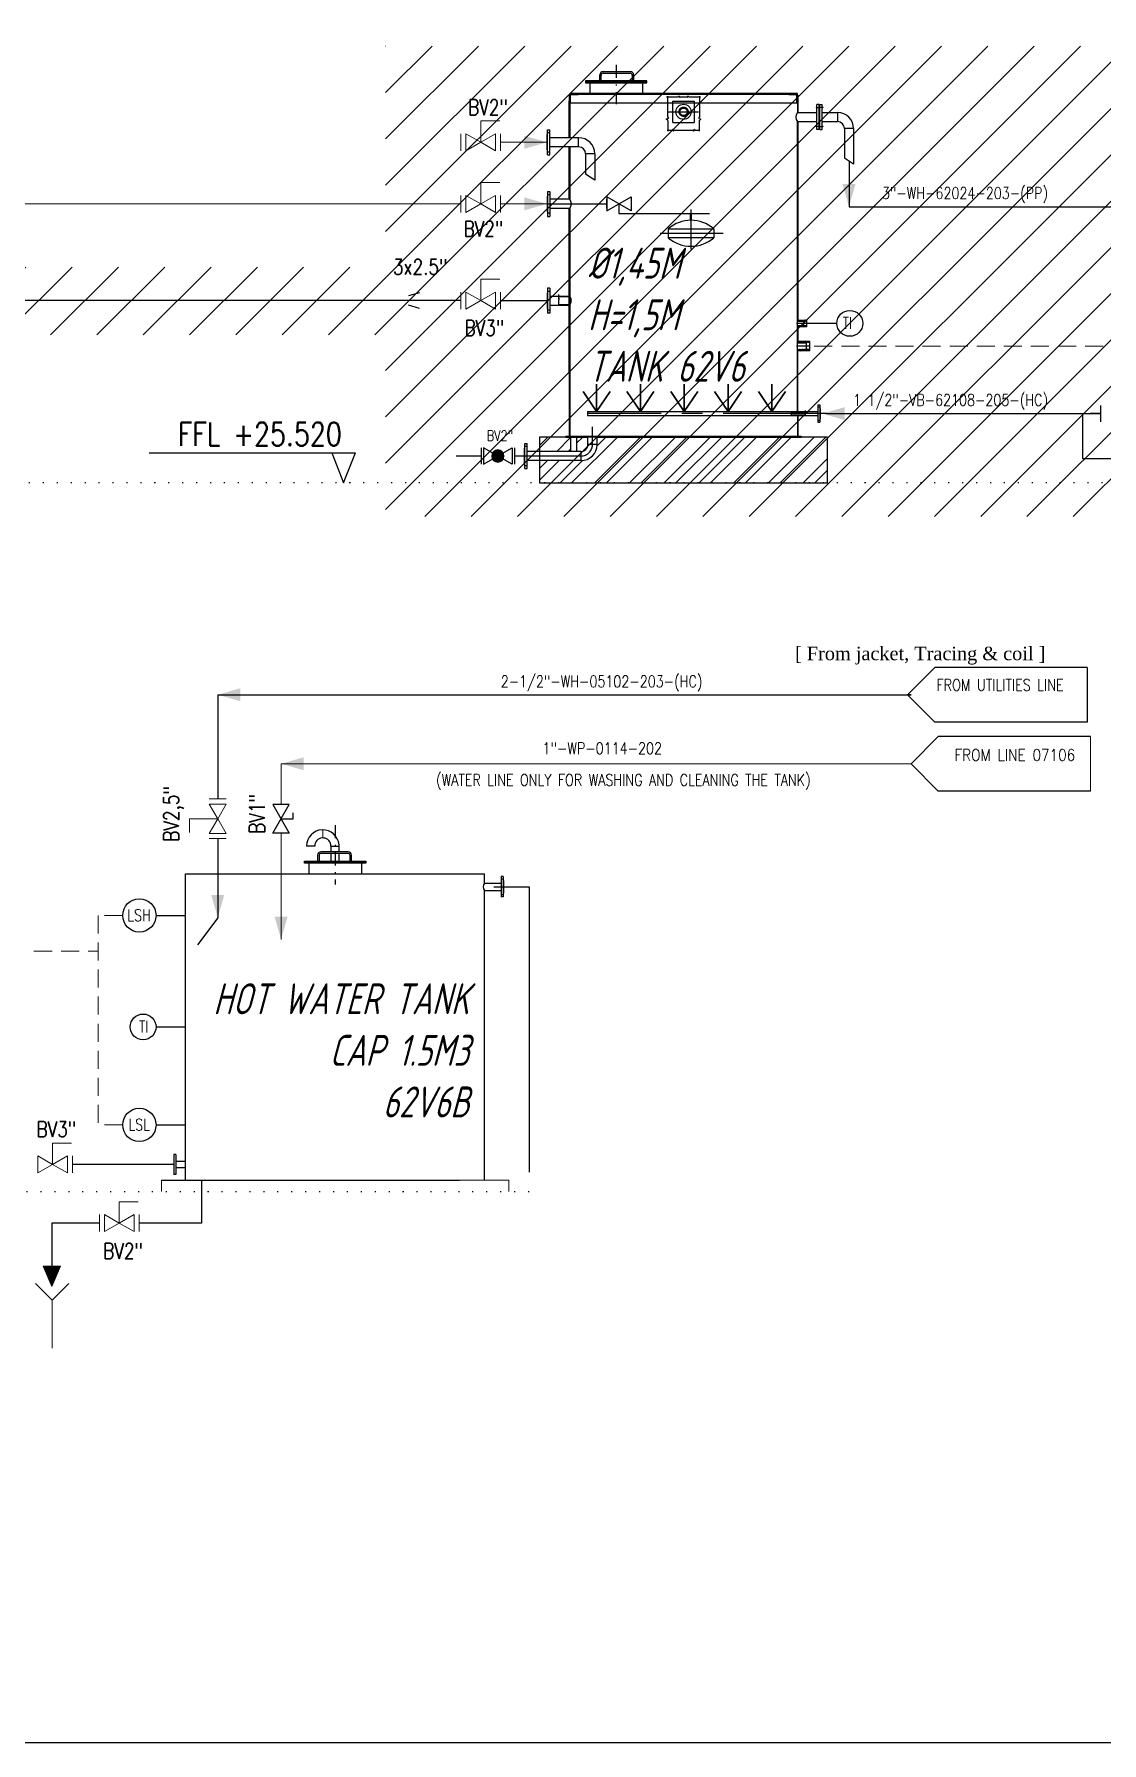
# Model space of a CAD drawing. Extents: x -29512 to 147477, y -5232 to 39709.
# Drawn here: x 138519.9 to 138623.4, y 10266.4 to 10432 of the extents above; entities that cross this region are included whole.
import ezdxf
from ezdxf.enums import TextEntityAlignment as Align

# ---------------------------------------------------------------- set-up
doc = ezdxf.new("R2010")
doc.units = 0
for name, pattern in [('ASSI', [16, 10, -2, 2, -2]), ('DASHDOT', [25.4, 12.7, -6.35, 0, -6.35]), ('DOTTED', [0.25, 0, -0.25]), ('HIDDEN', [0.375, 0.25, -0.125]), ('TRATTEGGIO', [5.5, 4, -1.5])]:
    doc.linetypes.add(name, pattern=pattern)
doc.layers.get('0').update_dxf_attribs({"linetype": 'CONTINUOUS'})
for name, color, linetype, lineweight in [('DIMENSI', 20, 'CONTINUOUS', 9), ('FITTING', 7, 'CONTINUOUS', 13), ('TAG', 140, 'CONTINUOUS', 13)]:
    doc.layers.add(name, color=color, linetype=linetype, lineweight=lineweight)
for name, color, linetype in [('DIMENSION', 3, 'CONTINUOUS'), ('HATCH', 4, 'CONTINUOUS'), ('MIXER', 1, 'CONTINUOUS'), ('NUVOLA', 6, 'CONTINUOUS'), ('P-0001', 7, 'CONTINUOUS'), ('PRODUCT', 3, 'CONTINUOUS'), ('RED', 1, 'CONTINUOUS'), ('roller', 11, 'CONTINUOUS'), ('S', 7, 'CONTINUOUS')]:
    doc.layers.add(name, color=color, linetype=linetype)
doc.styles.add('A6', font='arial.ttf', dxfattribs={"height": 0.6})
doc.styles.add('Romans100', font='romans.shx', dxfattribs={"width": 0.8, "height": 200})
doc.styles.add('S25', font='SIMPLEX', dxfattribs={"width": 0.8, "height": 0.25})
doc.styles.add('S3', font='SIMPLEX', dxfattribs={"width": 0.9, "height": 0.3})
doc.styles.add('S35S', font='SIMPLEX', dxfattribs={"width": 0.5, "height": 0.35})
doc.styles.add('S3S', font='SIMPLEX', dxfattribs={"width": 0.7, "height": 0.3})
doc.styles.add('STYLE4', font='isocp.shx', dxfattribs={"width": 0.8, "oblique": 15, "height": 2})
pattern_1 = [(135, (138551.381408, 10362.570486), (-0.020797258, -0.020797258), [])]
pattern_2 = [(45, (138551.381408, 10362.570486), (-0.025996573, 0.025996573), [])]
pattern_3 = [(45, (0, 1632.5818), (-2.24506403, 2.24506403), [])]

# ---------------------------------------------------------------- blocks, each defined once
blk = doc.blocks.new('LOSAN', base_point=(47, 38))
for p, q in [((47, 38.7), (50.9, 38.7)), ((47, 37.3), (50.9, 37.3))]:
    blk.add_line(p, q)
at = {"layer": 'S'}
for tag, p, height, style, width in [('3', (47.1, 38.1), 0.35, 'S35S', 0.5), ('1', (47.1, 38.1), 0.3, 'S3', 0.9), ('4', (47.1, 37.5), 0.35, 'S35S', 0.5), ('2', (47.1, 37.5), 0.3, 'S3', 0.9)]:
    blk.add_attdef(tag, p, '', height=height, dxfattribs=dict(at, style=style, width=width))

msp = doc.modelspace()

# ---------------------------------------------------------------- hatches: boundary and pattern name
h = msp.add_hatch(color=256)
edge = h.paths.add_edge_path()
edge.add_arc((138564.8789, 10391.1293), 0.5901, -180, 180, ccw=False)
h = msp.add_hatch(color=30)
h.paths.add_polyline_path([(138521.6598, 10312.5854), (138520.8221, 10312.5854), (138521.6598, 10310.6046)])
h.paths.add_polyline_path([(138521.6598, 10310.6046), (138522.4975, 10312.5854), (138521.6598, 10312.5854)])
at = {"layer": 'FITTING', "linetype": 'ByBlock', "lineweight": 0, "ltscale": 0.5}
h = msp.add_hatch(dxfattribs=at)
h.set_pattern_fill('ANSI31', color=252, style=0)
h.set_pattern_definition(pattern_3)
h.paths.add_polyline_path([(138553.9983, 10430.8736), (138553.9983, 10385.264), (138646.8375, 10385.264), (138646.8375, 10430.8736)])
h = msp.add_hatch(dxfattribs=at)
h.set_pattern_fill('ANSI31', color=252, style=0)
h.set_pattern_definition(pattern_3)
h.paths.add_polyline_path([(138450.9115, 10409.4481), (138450.9115, 10402.8716), (138554.9649, 10402.8716), (138554.9649, 10409.4481)])
h.paths.add_polyline_path([(138450.9115, 10409.4481), (138450.9115, 10393.1416), (138455.4956, 10393.1416), (138455.4956, 10409.4481)])
at = {"layer": 'FITTING', "linetype": 'ByBlock', "lineweight": 5, "ltscale": 0.5}
h = msp.add_hatch(dxfattribs=at)
h.set_pattern_fill('ANSI32', color=252, scale=0.25, style=0)
h.set_pattern_definition([(45, (-2698.6475, 1263.4412), (-1.683798023, 1.683798023), []), (45, (-2697.525, 1263.4412), (-1.683798023, 1.683798023), [])])
h.paths.add_polyline_path([(138596.8353, 10388.526), (138596.8353, 10392.9676), (138574.4985, 10392.9676), (138574.4985, 10392.2499, -0.41421356), (138572.9345, 10390.6859), (138568.9219, 10390.6859), (138568.9219, 10388.526)])
h.paths.add_polyline_path([(138571.928, 10391.5727), (138571.928, 10392.9676), (138568.9219, 10392.9676), (138568.9219, 10391.5727)], flags=16)
h.paths.add_polyline_path([(138572.9345, 10391.5727, 0.41421356), (138573.6117, 10392.2499), (138573.6117, 10392.9676), (138572.5162, 10392.9676), (138572.5162, 10391.5727)], flags=16)
at = {"layer": 'P-0001', "linetype": 'Continuous'}
h = msp.add_hatch(dxfattribs=at)
h.set_pattern_fill('_U', color=256, scale=0.036765, angle=45, style=0, pattern_type=0)
h.set_pattern_definition(pattern_2)
edge = h.paths.add_edge_path()
edge.add_line((138571.8639, 10425.394), (138571.8492, 10425.394))
edge.add_line((138571.8492, 10425.394), (138571.8492, 10426.2764))
edge.add_line((138571.8492, 10426.2764), (138572.7316, 10426.2764))
edge.add_line((138572.7316, 10426.2764), (138572.7316, 10426.2617))
edge.add_arc((138572.6727, 10426.2617), 0.0588, 270, 360, ccw=False)
edge.add_line((138572.6727, 10426.2029), (138572.0404, 10426.2029))
edge.add_arc((138572.0404, 10426.0852), 0.1176, 90, 180)
edge.add_line((138571.9227, 10426.0852), (138571.9227, 10425.4529))
edge.add_arc((138571.8639, 10425.4529), 0.0588, 270, 360, ccw=False)
h = msp.add_hatch(dxfattribs=at)
h.set_pattern_fill('_U', color=256, scale=0.036765, angle=45, style=0, pattern_type=0)
h.set_pattern_definition(pattern_2)
edge = h.paths.add_edge_path()
edge.add_line((138593.8933, 10425.394), (138593.908, 10425.394))
edge.add_line((138593.908, 10425.394), (138593.908, 10426.2764))
edge.add_line((138593.908, 10426.2764), (138593.0257, 10426.2764))
edge.add_line((138593.0257, 10426.2764), (138593.0257, 10426.2617))
edge.add_arc((138593.0845, 10426.2617), 0.0588, 180, 270)
edge.add_line((138593.0845, 10426.2029), (138593.7169, 10426.2029))
edge.add_arc((138593.7169, 10426.0852), 0.1176, 0, 90, ccw=False)
edge.add_line((138593.8345, 10426.0852), (138593.8345, 10425.4529))
edge.add_arc((138593.8933, 10425.4529), 0.0588, 180, 270)
h = msp.add_hatch(dxfattribs=at)
h.set_pattern_fill('_U', color=256, scale=0.029412, angle=135, style=0, pattern_type=0)
h.set_pattern_definition(pattern_1)
h.paths.add_polyline_path([(138593.908, 10404.3205), (138594.7904, 10404.3205), (138594.7904, 10404.2309), (138594.533, 10404.2229), (138594.533, 10404.2065), (138593.908, 10404.2065)])
h = msp.add_hatch(dxfattribs=at)
h.set_pattern_fill('_U', color=256, scale=0.029412, angle=135, style=0, pattern_type=0)
h.set_pattern_definition(pattern_1)
h.paths.add_polyline_path([(138593.908, 10403.6734), (138594.7904, 10403.6734), (138594.7904, 10403.763), (138594.533, 10403.771), (138594.533, 10403.7874), (138593.908, 10403.7874)])
h = msp.add_hatch(dxfattribs=at)
h.set_pattern_fill('_U', color=256, scale=0.029412, angle=135, style=0, pattern_type=0)
h.set_pattern_definition(pattern_1)
h.paths.add_polyline_path([(138594.7977, 10402.1256), (138595.0698, 10402.1341), (138595.0698, 10402.2617), (138593.908, 10402.2617), (138593.908, 10402.1109), (138594.7977, 10402.1109)])
h = msp.add_hatch(dxfattribs=at)
h.set_pattern_fill('_U', color=256, scale=0.029412, angle=135, style=0, pattern_type=0)
h.set_pattern_definition(pattern_1)
h.paths.add_polyline_path([(138593.908, 10401.3205), (138593.908, 10401.4712), (138594.7977, 10401.4712), (138594.7977, 10401.4463), (138595.0698, 10401.4378), (138595.0698, 10401.3205), (138593.9669, 10401.3205)])

# ---------------------------------------------------------------- linework, layer by layer
at = {"color": 7, "lineweight": 20}
for p, q in [((138563.2164, 10421.5563), (138563.2164, 10423.6261)), ((138565.0612, 10423.6261), (138563.2164, 10423.6261)), ((138565.0612, 10417.654), (138563.2164, 10417.654)), ((138563.2164, 10415.5842), (138563.2164, 10417.654)), ((138565.0612, 10408.2726), (138563.2164, 10408.2726)), ((138563.2164, 10406.2028), (138563.2164, 10408.2726)), ((138537.7284, 10355.9516), (138534.9975, 10355.9516)), ((138534.9975, 10354.6206), (138534.9975, 10355.9516)), ((138523.5683, 10324.5111), (138521.7235, 10324.5111)), ((138521.7235, 10322.4412), (138521.7235, 10324.5111)), ((138528.1855, 10316.7494), (138528.1855, 10318.8193)), ((138530.0303, 10318.8193), (138528.1855, 10318.8193))]:
    msp.add_line(p, q, dxfattribs=at)
for p, q in [((138563.502, 10391.9161), (138563.502, 10390.3425)), ((138566.2558, 10390.3425), (138563.502, 10391.9161)), ((138563.502, 10390.3425), (138566.2558, 10391.9161)), ((138566.2558, 10391.9161), (138566.2558, 10390.3425)), ((138607.2288, 10370.6315), (138604.5805, 10367.9832)), ((138621.9837, 10370.6315), (138621.9837, 10365.3348)), ((138604.5805, 10367.9832), (138607.2288, 10365.3348)), ((138607.5617, 10363.9415), (138604.9425, 10361.2932)), ((138604.9425, 10361.2932), (138607.5617, 10358.6449)), ((138544.6542, 10357.3285), (138543.0806, 10357.3285)), ((138543.0806, 10357.3285), (138544.6542, 10354.5746)), ((138543.0806, 10354.5746), (138544.6542, 10357.3285)), ((138543.8674, 10355.9516), (138545.0476, 10355.9516)), ((138545.0476, 10355.9516), (138545.0476, 10356.5417)), ((138544.6542, 10354.5746), (138543.0806, 10354.5746))]:
    msp.add_line(p, q)
at = {"color": 1}
for p, q in [((138537.7284, 10367.9832), (138537.7284, 10357.8739)), ((138537.7284, 10367.9832), (138604.9425, 10367.9832)), ((138604.9425, 10367.9832), (138604.5805, 10367.9832)), ((138537.7284, 10354.0292), (138537.7284, 10346.3592)), ((138537.7284, 10346.3592), (138535.778, 10343.744))]:
    msp.add_line(p, q, dxfattribs=at)
at = {"color": 30, "lineweight": 20}
msp.add_line((138521.6835, 10309.2734), (138521.6835, 10304.6303), dxfattribs=at)
msp.add_lwpolyline([(138522.4975, 10312.5854), (138521.6598, 10310.6046), (138520.8221, 10312.5854), (138521.6598, 10312.5854)], close=True, dxfattribs=at)
msp.add_lwpolyline([(138523.2921, 10310.8819), (138521.6835, 10309.2734), (138520.075, 10310.8819)], dxfattribs=at)
at = {"extrusion": (0, 0, -1)}
msp.add_ellipse((138564.8789, 10391.1293), major_axis=(-0.4173, 0.4173), ratio=1, start_param=5.49778714, end_param=11.78097245, dxfattribs=at)
at = {"color": 1}
for points in [[(138537.7284, 10367.9832), (138539.9314, 10368.6126), (138539.9314, 10367.3537)], [(138537.7284, 10346.3592), (138538.3578, 10348.5623), (138537.0989, 10348.5623)]]:
    msp.add_solid(points, dxfattribs=at)
at = {"layer": 'DIMENSI', "color": 3, "linetype": 'ByBlock', "lineweight": 9}
for p, q in [((138565.9413, 10320.9268), (138532.2641, 10320.9268)), ((138532.2641, 10320.9268), (138532.2641, 10319.8037)), ((138565.9413, 10320.9268), (138565.9413, 10319.8037))]:
    msp.add_line(p, q, dxfattribs=at)
at = {"layer": 'DIMENSION', "color": 7, "linetype": 'DASHDOT', "ltscale": 0.1}
for p, q in [((138576.3473, 10429.0622), (138576.3473, 10425.2564)), ((138549.1027, 10355.3337), (138549.1027, 10349.5938))]:
    msp.add_line(p, q, dxfattribs=at)
at = {"layer": 'DIMENSION', "color": 0, "linetype": 'ByBlock', "ltscale": 0.5}
for p, q in [((138595.783, 10424.9417), (138595.712, 10424.8931)), ((138595.7218, 10424.9473), (138595.7705, 10424.8861)), ((138596.4007, 10424.9417), (138596.3297, 10424.8931)), ((138596.3394, 10424.9473), (138596.3882, 10424.8861)), ((138597.7961, 10424.4408), (138597.7961, 10423.554)), ((138595.783, 10423.1035), (138595.712, 10423.0548)), ((138595.7218, 10423.1091), (138595.7705, 10423.0479)), ((138596.4007, 10423.1035), (138596.3297, 10423.0548)), ((138596.3394, 10423.1091), (138596.3882, 10423.0479)), ((138598.4733, 10422.8768), (138598.4733, 10420.0005)), ((138599.3601, 10422.8768), (138599.3601, 10419.4268)), ((138573.3858, 10420.4357), (138573.3858, 10418.4482)), ((138574.2725, 10420.4357), (138574.2725, 10417.8746)), ((138599.3601, 10419.4268), (138598.4733, 10420.0005)), ((138574.2725, 10417.8746), (138573.3858, 10418.4482)), ((138597.7381, 10403.997), (138594.8639, 10403.997)), ((138573.5734, 10395.4337), (138573.5734, 10395.0602)), ((138596.7199, 10395.247), (138623.3025, 10395.247)), ((138621.5594, 10395.247), (138621.5594, 10390.9073)), ((138623.3025, 10395.247), (138622.3348, 10395.247)), ((138622.3348, 10395.247), (138623.3025, 10395.247)), ((138563.2715, 10391.1293), (138560.8227, 10391.1293)), ((138621.5594, 10390.9073), (138629.8149, 10390.9073)), ((138564.4773, 10349.3626), (138567.914, 10349.3626)), ((138567.914, 10349.3626), (138567.914, 10321.6945)), ((138531.7449, 10346.588), (138534.6191, 10346.588)), ((138531.7449, 10335.7703), (138534.6191, 10335.7703)), ((138531.7449, 10326.2718), (138534.6191, 10326.2718))]:
    msp.add_line(p, q, dxfattribs=at)
at = {"layer": 'DIMENSION', "color": 1, "linetype": 'ByBlock', "ltscale": 0.5}
for p, q in [((138598.9167, 10419.7136), (138598.9167, 10415.3078)), ((138598.9167, 10415.3078), (138647.9368, 10415.3078)), ((138561.294, 10406.2028), (138486.4886, 10406.2028)), ((138565.1387, 10406.2028), (138569.6433, 10406.2028)), ((138533.4655, 10322.4412), (138523.6459, 10322.4412)), ((138536.1486, 10320.9268), (138536.1486, 10316.7494)), ((138526.2631, 10316.7494), (138521.6598, 10316.7494)), ((138521.6598, 10316.7494), (138521.6598, 10312.5854)), ((138536.1486, 10316.7494), (138530.1078, 10316.7494))]:
    msp.add_line(p, q, dxfattribs=at)
at = {"layer": 'DIMENSION', "color": 4, "linetype": 'HIDDEN', "lineweight": 13, "ltscale": 7}
for p, q in [((138631.4223, 10401.7911), (138595.0698, 10401.7911)), ((138528.5164, 10346.588), (138526.1492, 10346.588)), ((138526.1492, 10346.588), (138526.1492, 10326.2718)), ((138480.5409, 10343.1228), (138526.1492, 10343.1228)), ((138528.5164, 10326.2718), (138526.1492, 10326.2718))]:
    msp.add_line(p, q, dxfattribs=at)
at = {"layer": 'DIMENSION', "color": 6, "linetype": 'ByBlock', "ltscale": 0.5}
for p, q in [((138623.3025, 10396.0338), (138623.3025, 10394.4602)), ((138563.2715, 10391.9161), (138563.2715, 10390.3425)), ((138566.4863, 10391.9161), (138566.4863, 10390.3425)), ((138531.0757, 10391.4321), (138551.0673, 10391.4321)), ((138548.7943, 10391.4321), (138549.9308, 10388.526)), ((138549.9308, 10388.526), (138551.0673, 10391.4321))]:
    msp.add_line(p, q, dxfattribs=at)
at = {"layer": 'DIMENSION', "color": 0, "linetype": 'DOTTED', "ltscale": 5}
for p, q in [((138641.0317, 10388.526), (138388.5769, 10388.526)), ((138409.8512, 10319.8037), (138568.6645, 10319.8037))]:
    msp.add_line(p, q, dxfattribs=at)
at = {"layer": 'DIMENSION', "color": 3, "linetype": 'ByBlock', "ltscale": 0.5}
for p, q in [((138547.4138, 10352.4248), (138547.4138, 10351.8573)), ((138547.5455, 10352.3948), (138547.5455, 10351.8573)), ((138547.5455, 10352.3948), (138547.5455, 10352.0084)), ((138550.3674, 10352.7479), (138547.7369, 10352.7479)), ((138550.3568, 10352.5968), (138547.7475, 10352.5968)), ((138550.5588, 10351.8573), (138550.5588, 10352.3948)), ((138550.5588, 10352.0084), (138550.5588, 10352.3948)), ((138550.6906, 10351.8573), (138550.6906, 10352.4248))]:
    msp.add_line(p, q, dxfattribs=at)
at = {"layer": 'DIMENSION', "color": 6, "linetype": 'ByBlock', "ltscale": 0.5}
msp.add_lwpolyline([(138727.2631, 10266.3522), (138278.5433, 10266.3522), (138278.5433, 10576.5321), (138727.2631, 10576.5321)], close=True, dxfattribs=at)
at = {"layer": 'DIMENSION', "color": 0, "linetype": 'ByBlock', "ltscale": 0.5}
msp.add_lwpolyline([(138568.9219, 10388.526), (138596.8353, 10388.526), (138596.8353, 10392.9676), (138568.9219, 10392.9676)], close=True, dxfattribs=at)
for centre, radius in [((138598.9918, 10403.997), 1.2537), ((138530.1306, 10346.588), 1.6143), ((138530.4912, 10335.7703), 1.2537), ((138530.1306, 10326.2718), 1.6143)]:
    msp.add_circle(centre, radius, dxfattribs=at)
at = {"layer": 'DIMENSION', "color": 3, "linetype": 'ByBlock', "ltscale": 0.5}
for centre, radius, start, end in [((138547.7369, 10352.4248), 0.3231, 90, 180), ((138547.7475, 10352.3948), 0.202, 90, 180), ((138550.3568, 10352.3948), 0.202, 0, 90), ((138550.3674, 10352.4248), 0.3231, 0, 90)]:
    msp.add_arc(centre, radius, start, end, dxfattribs=at)
at = {"layer": 'DIMENSION', "color": 1, "linetype": 'ByBlock', "ltscale": 0.5}
msp.add_solid([(138598.9167, 10415.3078), (138598.2872, 10417.5108), (138599.5461, 10417.5108)], dxfattribs=at)
at = {"layer": 'FITTING', "lineweight": 20}
for p, q in [((138561.294, 10420.732), (138561.294, 10422.3806)), ((138565.1387, 10420.732), (138565.1387, 10422.3806)), ((138561.294, 10414.7599), (138561.294, 10416.4085)), ((138565.1387, 10414.7599), (138565.1387, 10416.4085)), ((138561.294, 10405.3785), (138561.294, 10407.0271)), ((138565.1387, 10405.3785), (138565.1387, 10407.0271)), ((138536.9041, 10357.8739), (138538.5527, 10357.8739)), ((138536.9041, 10354.0292), (138538.5527, 10354.0292)), ((138523.6459, 10321.6169), (138523.6459, 10323.2655)), ((138526.2631, 10315.9251), (138526.2631, 10317.5737)), ((138530.1078, 10315.9251), (138530.1078, 10317.5737))]:
    msp.add_line(p, q, dxfattribs=at)
at = {"layer": 'FITTING', "color": 3, "linetype": 'ByBlock', "ltscale": 0.5}
for p, q in [((138569.6433, 10421.5563), (138565.1387, 10421.5563)), ((138561.294, 10415.5842), (138514.1886, 10415.5842)), ((138569.6433, 10415.5842), (138565.1387, 10415.5842)), ((138543.8674, 10361.2932), (138543.8674, 10357.3285)), ((138604.9425, 10361.2932), (138543.8674, 10361.2932)), ((138543.8674, 10354.5746), (138543.8674, 10344.2578))]:
    msp.add_line(p, q, dxfattribs=at)
at = {"layer": 'FITTING', "linetype": 'ByBlock', "ltscale": 0.5}
for p, q in [((138622.3166, 10358.6449), (138622.3166, 10363.9415)), ((138547.9158, 10354.0962), (138547.9158, 10354.8837))]:
    msp.add_line(p, q, dxfattribs=at)
at = {"layer": 'FITTING', "lineweight": 20}
for points in [[(138563.2164, 10421.5563), (138561.7886, 10420.732), (138561.7886, 10422.3806)], [(138563.2164, 10421.5563), (138564.6441, 10420.732), (138564.6441, 10422.3806)], [(138563.2164, 10415.5842), (138561.7886, 10414.7599), (138561.7886, 10416.4085)], [(138563.2164, 10415.5842), (138564.6441, 10414.7599), (138564.6441, 10416.4085)], [(138563.2164, 10406.2028), (138561.7886, 10405.3785), (138561.7886, 10407.0271)], [(138563.2164, 10406.2028), (138564.6441, 10405.3785), (138564.6441, 10407.0271)], [(138537.7284, 10355.9516), (138536.9041, 10357.3793), (138538.5527, 10357.3793)], [(138537.7284, 10355.9516), (138536.9041, 10354.5238), (138538.5527, 10354.5238)], [(138521.7235, 10322.4412), (138520.2958, 10321.6169), (138520.2958, 10323.2655)], [(138521.7235, 10322.4412), (138523.1513, 10321.6169), (138523.1513, 10323.2655)], [(138528.1855, 10316.7494), (138526.7578, 10315.9251), (138526.7578, 10317.5737)], [(138528.1855, 10316.7494), (138529.6132, 10315.9251), (138529.6132, 10317.5737)]]:
    msp.add_lwpolyline(points, close=True, dxfattribs=at)
at = {"layer": 'FITTING', "color": 3, "linetype": 'ByBlock', "ltscale": 0.5}
for points in [[(138569.6433, 10421.5563), (138567.4403, 10420.9269), (138567.4403, 10422.1857)], [(138569.6433, 10415.5842), (138567.4403, 10414.9547), (138567.4403, 10416.2136)], [(138543.8674, 10361.2932), (138546.0705, 10360.6638), (138546.0705, 10361.9227)], [(138543.8674, 10344.2578), (138544.4968, 10346.4609), (138543.2379, 10346.4609)]]:
    msp.add_solid(points, dxfattribs=at)
at = {"layer": 'HATCH', "color": 3}
for p, q in [((138534.6191, 10320.9268), (138534.6191, 10350.6138)), ((138563.5863, 10349.7208), (138563.5863, 10350.6138)), ((138563.5863, 10320.9268), (138563.5863, 10349.0045))]:
    msp.add_line(p, q, dxfattribs=at)
at = {"layer": 'MIXER', "color": 3}
for p, q in [((138534.6191, 10350.6138), (138563.5863, 10350.6138)), ((138533.6593, 10323.4105), (138533.4655, 10323.4105)), ((138533.4655, 10323.4105), (138533.4655, 10321.472)), ((138533.6593, 10323.4105), (138533.6593, 10321.472)), ((138533.6593, 10322.7441), (138534.6191, 10322.7441)), ((138532.2641, 10320.9268), (138561.167, 10320.9268)), ((138533.6593, 10321.472), (138533.4655, 10321.472)), ((138533.6593, 10322.1383), (138534.6191, 10322.1383))]:
    msp.add_line(p, q, dxfattribs=at)
at = {"layer": 'P-0001', "linetype": 'Continuous'}
for p, q in [((138575.0825, 10428.4105), (138577.7131, 10428.4105)), ((138575.0932, 10428.2594), (138577.7025, 10428.2594)), ((138573.8029, 10427.3164), (138573.8029, 10426.2764)), ((138574.7594, 10427.5199), (138574.7594, 10428.0874)), ((138574.8912, 10427.5199), (138574.8912, 10428.0575)), ((138574.8912, 10427.6711), (138574.8912, 10428.0575)), ((138577.9044, 10428.0575), (138577.9044, 10427.5199)), ((138577.9044, 10428.0575), (138577.9044, 10427.6711)), ((138578.0362, 10428.0874), (138578.0362, 10427.5199)), ((138578.8916, 10427.3164), (138578.8916, 10426.2764)), ((138571.7904, 10426.1293), (138571.7904, 10425.5411)), ((138571.7904, 10426.1293), (138571.8492, 10426.1293)), ((138571.7904, 10423.8477), (138571.7904, 10425.5411)), ((138571.8492, 10426.2764), (138571.8492, 10426.1293)), ((138572.7316, 10426.2764), (138571.8492, 10426.2764)), ((138571.8492, 10426.1293), (138571.8492, 10423.9052)), ((138571.8492, 10425.394), (138593.908, 10425.394)), ((138571.8492, 10425.394), (138571.8639, 10425.394)), ((138571.9227, 10425.4529), (138571.9227, 10426.0852)), ((138572.0404, 10426.2029), (138572.6727, 10426.2029)), ((138593.0845, 10426.2029), (138572.6727, 10426.2029)), ((138593.0257, 10426.2764), (138572.7316, 10426.2764)), ((138572.7316, 10426.2617), (138572.7316, 10426.2764)), ((138574.6958, 10426.2764), (138576.5438, 10426.2764)), ((138577.4306, 10426.2764), (138578.2372, 10426.2764)), ((138581.2409, 10425.9714), (138582.3693, 10425.9714)), ((138581.3427, 10424.0086), (138581.3427, 10426.0389)), ((138581.8492, 10425.5411), (138583.908, 10425.5411)), ((138581.8492, 10423.4823), (138581.8492, 10425.5411)), ((138582.3693, 10425.9714), (138582.4531, 10426.0734)), ((138582.4531, 10426.0734), (138582.5024, 10425.891)), ((138582.5024, 10425.891), (138582.5418, 10425.9714)), ((138582.5418, 10425.9714), (138582.8786, 10425.9714)), ((138582.633, 10426.2764), (138583.1242, 10426.2764)), ((138582.8786, 10425.9714), (138583.2154, 10425.9714)), ((138583.2154, 10425.9714), (138583.2549, 10425.891)), ((138583.2549, 10425.891), (138583.3041, 10426.0734)), ((138583.3041, 10426.0734), (138583.3879, 10425.9714)), ((138583.3879, 10425.9714), (138584.5164, 10425.9714)), ((138583.908, 10425.5411), (138583.908, 10423.4823)), ((138584.4146, 10426.0389), (138584.4146, 10424.0086)), ((138593.908, 10426.2764), (138593.0257, 10426.2764)), ((138593.0257, 10426.2764), (138593.0257, 10426.2617)), ((138593.0845, 10426.2029), (138593.7169, 10426.2029)), ((138593.8345, 10426.0852), (138593.8345, 10425.4529)), ((138593.8933, 10425.394), (138593.908, 10425.394)), ((138593.908, 10426.1293), (138593.908, 10426.2764)), ((138593.908, 10426.1293), (138593.9669, 10426.1293)), ((138593.908, 10426.1293), (138593.908, 10424.4408)), ((138593.9669, 10426.1293), (138593.9669, 10424.4408)), ((138596.011, 10425.2107), (138595.7904, 10425.2107)), ((138595.7904, 10422.7842), (138595.7904, 10425.2107)), ((138596.011, 10422.7842), (138596.011, 10425.2107)), ((138596.0992, 10422.7842), (138596.0992, 10425.2107)), ((138596.0992, 10425.2107), (138596.3198, 10425.2107)), ((138596.3198, 10422.7842), (138596.3198, 10425.2107)), ((138571.7904, 10421.9997), (138571.7904, 10423.8477)), ((138571.8492, 10423.9743), (138571.8492, 10421.9997)), ((138571.8492, 10423.9052), (138571.8492, 10421.9997)), ((138581.1965, 10423.7918), (138581.4429, 10423.8904)), ((138581.3427, 10423.6637), (138581.1965, 10423.7918)), ((138581.4429, 10423.8904), (138581.3427, 10424.0086)), ((138581.3427, 10423.6637), (138581.3427, 10422.6387)), ((138581.8492, 10423.4823), (138583.908, 10423.4823)), ((138584.4146, 10424.0086), (138584.3143, 10423.8904)), ((138584.3143, 10423.8904), (138584.5607, 10423.7918)), ((138584.5607, 10423.7918), (138584.4146, 10423.6637)), ((138584.4146, 10422.6387), (138584.4146, 10423.6637)), ((138593.908, 10424.4408), (138595.7904, 10424.4408)), ((138593.908, 10412.2722), (138593.908, 10423.554)), ((138593.908, 10423.554), (138593.908, 10421.0478)), ((138593.908, 10423.554), (138593.908, 10421.0478)), ((138593.908, 10423.554), (138595.7904, 10423.554)), ((138593.9669, 10423.554), (138593.9669, 10405.7594)), ((138593.9669, 10420.9903), (138593.9669, 10423.554)), ((138593.9669, 10423.554), (138593.9669, 10421.877)), ((138595.7904, 10423.554), (138595.7904, 10424.4408)), ((138596.0551, 10424.7474), (138596.011, 10424.7474)), ((138596.0551, 10423.2474), (138596.0551, 10424.7474)), ((138596.0551, 10424.7474), (138596.0992, 10424.7474)), ((138596.0551, 10423.2474), (138596.0551, 10424.7474)), ((138596.3198, 10424.4408), (138597.7961, 10424.4408)), ((138596.3198, 10423.554), (138597.7961, 10423.554)), ((138569.6433, 10422.3063), (138569.6874, 10422.3063)), ((138569.6433, 10420.8063), (138569.6433, 10422.3063)), ((138569.6874, 10420.3431), (138569.6874, 10422.7695)), ((138569.6874, 10422.7695), (138569.908, 10422.7695)), ((138569.908, 10420.3431), (138569.908, 10422.7695)), ((138572.7086, 10421.9997), (138569.908, 10421.9997)), ((138572.7086, 10421.1129), (138572.7086, 10421.9997)), ((138581.2852, 10422.7344), (138581.7731, 10422.7344)), ((138581.7731, 10422.7344), (138581.8568, 10422.8358)), ((138581.8568, 10422.8358), (138581.9012, 10422.6338)), ((138581.9012, 10422.6338), (138581.9455, 10422.7344)), ((138581.9455, 10422.7344), (138582.8786, 10422.7344)), ((138582.8786, 10422.7344), (138583.8117, 10422.7344)), ((138583.8117, 10422.7344), (138583.8561, 10422.6338)), ((138583.8561, 10422.6338), (138583.9004, 10422.8358)), ((138583.9004, 10422.8358), (138583.9842, 10422.7344)), ((138583.9842, 10422.7344), (138584.472, 10422.7344)), ((138596.011, 10422.7842), (138595.7904, 10422.7842)), ((138596.0551, 10423.2474), (138596.011, 10423.2474)), ((138596.0551, 10423.2474), (138596.0992, 10423.2474)), ((138596.0992, 10422.7842), (138596.3198, 10422.7842)), ((138599.3601, 10422.8768), (138598.4733, 10422.8768)), ((138569.6433, 10420.8063), (138569.6874, 10420.8063)), ((138569.6874, 10420.3431), (138569.908, 10420.3431)), ((138572.7086, 10421.1129), (138569.908, 10421.1129)), ((138571.7904, 10416.0276), (138571.7904, 10421.1129)), ((138571.8492, 10421.1129), (138571.8492, 10416.0276)), ((138571.8492, 10421.1129), (138571.8492, 10416.0276)), ((138574.2725, 10420.4357), (138573.3858, 10420.4357)), ((138569.6874, 10416.7974), (138569.6874, 10414.371)), ((138569.6874, 10416.7974), (138569.908, 10416.7974)), ((138569.908, 10416.7974), (138569.908, 10414.371)), ((138569.6433, 10416.3342), (138569.6874, 10416.3342)), ((138569.6433, 10416.3342), (138569.6433, 10414.8342)), ((138571.8492, 10416.0276), (138569.908, 10416.0276)), ((138571.8492, 10415.1408), (138569.908, 10415.1408)), ((138571.7904, 10414.3269), (138571.7904, 10415.1408)), ((138571.8492, 10415.1408), (138571.8492, 10414.4248)), ((138575.4346, 10415.1408), (138575.4346, 10416.0276)), ((138569.6433, 10414.8342), (138569.6874, 10414.8342)), ((138569.6874, 10414.371), (138569.908, 10414.371)), ((138571.7904, 10399.2556), (138571.7904, 10414.583)), ((138571.8492, 10414.6405), (138571.8492, 10399.2583)), ((138593.908, 10405.7507), (138593.908, 10412.2722)), ((138571.7904, 10409.356), (138571.7904, 10406.6462)), ((138571.8492, 10406.6462), (138571.8492, 10409.3473)), ((138569.6433, 10406.9528), (138569.6433, 10405.4528)), ((138569.6874, 10406.9528), (138569.6433, 10406.9528)), ((138569.908, 10407.416), (138569.6874, 10407.416)), ((138569.6874, 10407.416), (138569.6874, 10404.9896)), ((138569.908, 10407.416), (138569.908, 10404.9896)), ((138570.8024, 10406.4413), (138570.8024, 10406.8087)), ((138569.6874, 10405.4528), (138569.6433, 10405.4528)), ((138569.908, 10406.6462), (138571.8492, 10406.6462)), ((138569.908, 10405.7594), (138571.8492, 10405.7594)), ((138570.7447, 10406.4033), (138570.8024, 10406.4413)), ((138570.8608, 10406.3589), (138570.7447, 10406.4033)), ((138570.8024, 10406.5887), (138571.8896, 10406.5887)), ((138570.8024, 10406.323), (138570.8608, 10406.3589)), ((138570.8024, 10405.6896), (138570.8024, 10406.323)), ((138570.8024, 10405.8169), (138571.8896, 10405.8169)), ((138593.908, 10404.3205), (138593.908, 10405.7594)), ((138593.9669, 10405.7594), (138593.9669, 10404.3205)), ((138569.908, 10404.9896), (138569.6874, 10404.9896)), ((138593.908, 10404.3205), (138594.7904, 10404.3205)), ((138593.908, 10404.2065), (138593.908, 10404.3205)), ((138593.908, 10403.7874), (138593.908, 10404.2065)), ((138593.908, 10404.2065), (138594.533, 10404.2065)), ((138593.908, 10403.7874), (138594.533, 10403.7874)), ((138593.908, 10403.6734), (138593.908, 10403.7874)), ((138594.7904, 10403.6734), (138593.908, 10403.6734)), ((138593.908, 10395.4337), (138593.908, 10403.6734)), ((138593.9669, 10403.6734), (138593.9669, 10402.2617)), ((138594.7904, 10404.2412), (138594.533, 10404.2332)), ((138594.533, 10404.2229), (138594.533, 10404.2332)), ((138594.7904, 10404.2309), (138594.533, 10404.2229)), ((138594.533, 10404.2065), (138594.533, 10404.2229)), ((138594.533, 10403.7874), (138594.533, 10404.2065)), ((138594.533, 10403.771), (138594.533, 10403.7874)), ((138594.7904, 10403.763), (138594.533, 10403.771)), ((138594.533, 10403.7607), (138594.533, 10403.771)), ((138594.7904, 10403.7527), (138594.533, 10403.7607)), ((138594.7904, 10404.3205), (138594.7904, 10404.2412)), ((138594.7904, 10404.2412), (138594.7904, 10404.2309)), ((138594.7904, 10404.2309), (138594.7904, 10403.763)), ((138594.7904, 10403.763), (138594.7904, 10403.7527)), ((138594.7904, 10403.7527), (138594.7904, 10403.6734)), ((138593.908, 10402.2617), (138595.0698, 10402.2617)), ((138593.908, 10402.1109), (138594.7977, 10402.1109)), ((138595.0698, 10402.1444), (138594.7977, 10402.1359)), ((138594.7977, 10402.1256), (138594.7977, 10402.1359)), ((138595.0698, 10402.1341), (138594.7977, 10402.1256)), ((138594.7977, 10402.1109), (138594.7977, 10402.1256)), ((138594.7977, 10401.4712), (138594.7977, 10402.1109)), ((138595.0698, 10402.2617), (138595.0698, 10402.1444)), ((138595.0698, 10402.1444), (138595.0698, 10402.1341)), ((138595.0698, 10402.1341), (138595.0698, 10401.4481)), ((138571.7904, 10400.997), (138571.7904, 10396.9359)), ((138571.8492, 10401.0558), (138571.8492, 10396.9934)), ((138593.908, 10401.4712), (138594.7977, 10401.4712)), ((138593.9669, 10401.3205), (138593.908, 10401.3205)), ((138593.9669, 10395.4337), (138593.9669, 10401.3205)), ((138595.0698, 10401.3205), (138593.9669, 10401.3205)), ((138594.7977, 10401.4565), (138594.7977, 10401.4712)), ((138595.0698, 10401.4481), (138594.7977, 10401.4565)), ((138594.7977, 10401.4463), (138594.7977, 10401.4565)), ((138595.0698, 10401.4378), (138594.7977, 10401.4463)), ((138595.0698, 10401.4481), (138595.0698, 10401.4378)), ((138595.0698, 10401.4378), (138595.0698, 10401.3205)), ((138571.7904, 10396.9359), (138571.7904, 10393.0411)), ((138571.8492, 10396.9934), (138571.8492, 10393.0411)), ((138573.5734, 10395.4337), (138595.908, 10395.4337)), ((138593.3175, 10395.3342), (138593.3421, 10395.3571)), ((138593.3728, 10395.3102), (138593.3175, 10395.3342)), ((138593.3421, 10395.3571), (138593.3421, 10395.4832)), ((138593.3421, 10395.384), (138594.6898, 10395.384)), ((138593.3421, 10395.2977), (138593.3728, 10395.3102)), ((138593.3421, 10395.008), (138593.3421, 10395.2977)), ((138594.6435, 10395.3162), (138594.6898, 10395.322)), ((138594.7262, 10395.2846), (138594.6435, 10395.3162)), ((138594.6898, 10395.322), (138594.6898, 10395.5418)), ((138594.6916, 10395.2699), (138594.7262, 10395.2846)), ((138594.6916, 10395.0268), (138594.6916, 10395.2699)), ((138596.1139, 10395.872), (138595.8786, 10395.872)), ((138595.908, 10396.0926), (138596.0845, 10396.0926)), ((138595.908, 10396.0926), (138595.908, 10394.4014)), ((138596.0845, 10396.0926), (138596.0845, 10394.4014)), ((138596.0845, 10395.747), (138596.1139, 10395.747)), ((138596.1139, 10395.747), (138596.1139, 10394.747)), ((138573.5734, 10395.0602), (138595.908, 10395.0602)), ((138593.3421, 10395.1099), (138594.6916, 10395.1099)), ((138593.908, 10395.0602), (138593.908, 10393.0411)), ((138593.9669, 10395.0602), (138593.9669, 10393.0411)), ((138595.8786, 10394.622), (138596.1139, 10394.622)), ((138595.908, 10394.4014), (138596.0845, 10394.4014)), ((138596.0845, 10394.747), (138596.1139, 10394.747)), ((138567.4593, 10391.8793), (138567.5034, 10391.8793)), ((138567.4593, 10390.3793), (138567.4593, 10391.8793)), ((138567.5034, 10389.9161), (138567.5034, 10392.3426)), ((138567.5034, 10392.3426), (138567.724, 10392.3426)), ((138567.724, 10389.9161), (138567.724, 10392.3426)), ((138571.4816, 10393.0411), (138594.2757, 10393.0411)), ((138571.4816, 10393.0411), (138571.4816, 10392.9676)), ((138571.4816, 10392.9676), (138573.6117, 10392.9676)), ((138571.928, 10392.9676), (138571.928, 10391.5727)), ((138572.5162, 10392.9676), (138572.5162, 10391.5727)), ((138573.6117, 10392.2499), (138573.6117, 10393.0411)), ((138574.4985, 10392.2499), (138573.6117, 10392.2499)), ((138574.4985, 10392.2499), (138574.4985, 10393.0411)), ((138574.4985, 10392.9676), (138594.2757, 10392.9676)), ((138594.2757, 10393.0411), (138594.2757, 10392.9676)), ((138567.4593, 10390.3793), (138567.5034, 10390.3793)), ((138572.9345, 10391.5727), (138567.724, 10391.5727)), ((138572.9345, 10390.6859), (138567.724, 10390.6859)), ((138572.9345, 10391.5727), (138572.9345, 10390.6859)), ((138567.5034, 10389.9161), (138567.724, 10389.9161)), ((138563.5863, 10349.7208), (138565.2158, 10349.7208)), ((138563.5863, 10349.0045), (138565.2158, 10349.0045)), ((138565.394, 10350.3427), (138565.2158, 10350.3427)), ((138565.2158, 10350.3427), (138565.2158, 10348.3826)), ((138565.394, 10350.3427), (138565.394, 10348.3826)), ((138565.4296, 10349.9685), (138565.394, 10349.9685)), ((138565.4296, 10348.7568), (138565.394, 10348.7568)), ((138565.4296, 10349.9685), (138565.4296, 10348.7568)), ((138565.394, 10348.3826), (138565.2158, 10348.3826))]:
    msp.add_line(p, q, dxfattribs=at)
at = {"layer": 'P-0001', "linetype": 'ASSI'}
for p, q in [((138581.3427, 10424.5117), (138584.3172, 10424.5117)), ((138595.7463, 10424.9165), (138596.0551, 10424.9165)), ((138596.3639, 10424.9165), (138596.0551, 10424.9165)), ((138569.9522, 10422.4754), (138569.6433, 10422.4754)), ((138596.0551, 10423.0783), (138595.7463, 10423.0783)), ((138596.0551, 10423.0783), (138596.3639, 10423.0783)), ((138569.6433, 10420.6372), (138569.9522, 10420.6372)), ((138569.6433, 10416.5033), (138569.9522, 10416.5033)), ((138569.6433, 10415.5842), (138575.4346, 10415.5842)), ((138576.6111, 10415.5842), (138576.6111, 10414.643)), ((138569.9522, 10414.6651), (138569.6433, 10414.6651)), ((138576.6111, 10414.643), (138578.2968, 10414.643)), ((138578.2968, 10414.643), (138585.4088, 10414.643)), ((138569.6433, 10407.1219), (138569.9522, 10407.1219)), ((138569.9522, 10405.2837), (138569.6433, 10405.2837)), ((138594.8639, 10403.997), (138593.8345, 10403.997)), ((138595.1433, 10401.7911), (138593.8345, 10401.7911)), ((138596.7199, 10395.247), (138573.5734, 10395.247)), ((138574.0551, 10392.2499), (138574.0551, 10393.9714)), ((138567.7681, 10392.0484), (138567.4593, 10392.0484)), ((138572.9345, 10391.1293), (138566.4863, 10391.1293)), ((138567.4593, 10390.2102), (138567.7681, 10390.2102)), ((138565.4296, 10350.1051), (138565.1802, 10350.1051)), ((138565.1802, 10348.6202), (138565.4296, 10348.6202))]:
    msp.add_line(p, q, dxfattribs=at)
at = {"layer": 'P-0001', "linetype": 'TRATTEGGIO'}
for p, q in [((138575.4346, 10414.905), (138577.7876, 10416.2634)), ((138575.4346, 10416.2634), (138575.4346, 10414.905)), ((138577.7876, 10414.905), (138575.4346, 10416.2634)), ((138577.7876, 10416.2634), (138577.7876, 10414.905))]:
    msp.add_line(p, q, dxfattribs=at)
at = {"layer": 'P-0001', "color": 30, "linetype": 'ASSI', "true_color": 0xff842e}
for p, q in [((138583.6006, 10411.1813), (138583.6006, 10415.0357)), ((138583.5565, 10413.986), (138583.5565, 10414.643)), ((138583.6447, 10413.986), (138583.6447, 10414.643)), ((138580.6182, 10412.7312), (138586.7063, 10412.7312)), ((138581.3947, 10413.1724), (138585.8065, 10413.1724)), ((138581.3947, 10413.1724), (138581.3947, 10412.2901)), ((138585.8065, 10412.2901), (138581.3947, 10412.2901)), ((138585.8065, 10413.1724), (138585.8065, 10412.2901))]:
    msp.add_line(p, q, dxfattribs=at)
at = {"layer": 'P-0001', "linetype": 'Continuous'}
for points in [[(138579.3157, 10427.4182), (138579.3157, 10427.5199), (138573.3789, 10427.5199), (138573.3789, 10427.4182)], [(138579.3157, 10427.3164), (138579.3157, 10427.4182), (138573.3789, 10427.4182), (138573.3789, 10427.3164)]]:
    msp.add_lwpolyline(points, close=True, dxfattribs=at)
msp.add_circle((138582.8786, 10424.5117), 0.7353, dxfattribs=at)
at = {"layer": 'P-0001', "linetype": 'TRATTEGGIO'}
for radius in [0.4434, 0.3619]:
    msp.add_circle((138582.8786, 10424.5117), radius, dxfattribs=at)
at = {"layer": 'P-0001', "linetype": 'Continuous'}
for centre, radius, start, end in [((138575.0825, 10428.0874), 0.3231, 90, 180), ((138575.0932, 10428.0575), 0.202, 90, 180), ((138577.7025, 10428.0575), 0.202, 0, 90), ((138577.7131, 10428.0874), 0.3231, 0, 90), ((138571.8639, 10425.4529), 0.0588, 270, 0), ((138572.0404, 10426.0852), 0.1176, 90, 180), ((138572.6727, 10426.2617), 0.0588, 270, 0), ((138593.0845, 10426.2617), 0.0588, 180, 270), ((138593.7169, 10426.0852), 0.1176, 0, 90), ((138593.8933, 10425.4529), 0.0588, 180, 270), ((138594.4787, 10423.9974), 0.7227, 142.153341, 217.846659), ((138597.7961, 10422.8768), 1.564, 0, 90), ((138597.7961, 10422.8768), 0.6772, 0, 90), ((138572.7086, 10420.4357), 1.564, 0, 90), ((138572.7086, 10420.4357), 0.6772, 0, 90), ((138571.2786, 10415.5842), 0.7227, 322.153341, 37.846659), ((138571.2786, 10406.2028), 0.7227, 322.153341, 37.846659), ((138572.9345, 10392.2499), 0.6772, 270, 0), ((138572.9345, 10392.2499), 1.564, 270, 0), ((138564.0473, 10349.3626), 0.5838, 142.153341, 217.846659)]:
    msp.add_arc(centre, radius, start, end, dxfattribs=at)
at = {"layer": 'P-0001', "color": 30, "linetype": 'ASSI', "true_color": 0xff842e}
for centre, start, end in [((138583.6006, 10410.59), 49.496564, 130.503436), ((138583.6006, 10414.8725), 229.496564, 310.503436)]:
    msp.add_arc(centre, 3.3963, start, end, dxfattribs=at)
at = {"layer": 'P-0001', "linetype": 'ASSI'}
msp.add_arc((138572.9345, 10392.2499), 1.1206, 270, 0, dxfattribs=at)
at = {"layer": 'PRODUCT'}
for p, q in [((138547.1283, 10353.3087), (138546.3408, 10353.3087)), ((138548.7034, 10353.3087), (138549.4909, 10353.3087)), ((138548.7034, 10353.3087), (138548.7034, 10352.7479)), ((138548.7034, 10352.5968), (138548.7034, 10351.8573)), ((138549.4909, 10352.7479), (138549.4909, 10353.3087)), ((138549.4909, 10351.8573), (138549.4909, 10352.5968)), ((138546.5584, 10351.6538), (138546.5584, 10350.6138)), ((138551.647, 10351.6538), (138551.647, 10350.6138))]:
    msp.add_line(p, q, dxfattribs=at)
for points in [[(138546.1343, 10351.7556), (138546.1343, 10351.8573), (138552.0711, 10351.8573), (138552.0711, 10351.7556)], [(138546.1343, 10351.6538), (138546.1343, 10351.7556), (138552.0711, 10351.7556), (138552.0711, 10351.6538)]]:
    msp.add_lwpolyline(points, close=True, dxfattribs=at)
for radius, start, end in [(1.5751, 4.846068, 180), (0.7875, 9.727244, 180), (0.7875, 0, 9.727244), (1.5751, 0, 4.846068)]:
    msp.add_arc((138547.9158, 10353.3087), radius, start, end, dxfattribs=at)
at = {"layer": 'RED', "color": 0}
msp.add_solid([(138596.3067, 10395.247), (138598.5098, 10395.8764), (138598.5098, 10394.6175)], dxfattribs=at)
at = {"layer": 'roller', "linetype": 'ByBlock', "lineweight": 30}
for p, q in [((138573.1356, 10397.393), (138574.4437, 10395.4333)), ((138574.4437, 10395.4333), (138574.4437, 10398.0944)), ((138574.4437, 10395.4333), (138575.7519, 10397.393)), ((138577.3856, 10397.393), (138578.6937, 10395.4333)), ((138578.6937, 10395.4333), (138578.6937, 10398.0944)), ((138578.6937, 10395.4333), (138580.0019, 10397.393)), ((138581.6355, 10397.393), (138582.9436, 10395.4333)), ((138582.9436, 10395.4333), (138582.9436, 10398.0944)), ((138582.9436, 10395.4333), (138584.2518, 10397.393)), ((138585.8856, 10397.393), (138587.1937, 10395.4333)), ((138587.1937, 10395.4333), (138587.1937, 10398.0944)), ((138587.1937, 10395.4333), (138588.5019, 10397.393)), ((138590.1351, 10397.393), (138591.4435, 10395.4328)), ((138591.4435, 10395.4328), (138591.4435, 10398.0944)), ((138591.4435, 10395.4328), (138592.752, 10397.393))]:
    msp.add_line(p, q, dxfattribs=at)
at = {"layer": 'S'}
for p, q in [((138557.2928, 10406.9639), (138556.2272, 10406.6595)), ((138557.2928, 10405.4417), (138556.2272, 10405.7461))]:
    msp.add_line(p, q, dxfattribs=at)

# ---------------------------------------------------------------- block references
ref = msp.add_blockref('LOSAN', (138621.9837, 10367.9832), dxfattribs=dict(xscale=-3.783312564781909, yscale=3.783312564752279, zscale=3.783312564752145))
ref.add_attrib('1', 'FROM UTILITIES LINE', (138607.3866, 10368.3615), dxfattribs={"layer": 'S', "height": 1.134994, "style": 'S3', "width": 0.8})
ref = msp.add_blockref('LOSAN', (138622.3166, 10361.2932), dxfattribs=dict(xscale=-3.783312564773951, yscale=3.783312564744847, zscale=3.783312564745332))
ref.add_attrib('1', 'FROM LINE 07106', (138609.1351, 10361.5694), dxfattribs={"layer": 'S', "height": 1.134994, "style": 'S3S', "width": 0.85})

# ---------------------------------------------------------------- texts
at = {"layer": 'DIMENSION', "color": 1, "char_height": 3, "style": 'STYLE4'}
for s, insert, attachment_point in [('%%c1,45M \\PH=1,5M\\PTANK 62V6}', (138573.6226, 10411.3347), 1), ('HOT WATER TANK\\PCAP 1.5M3\\P62V6B}', (138562.0985, 10340.0008), 3)]:
    msp.add_mtext(s, dxfattribs=dict(at, insert=insert, attachment_point=attachment_point))
at = {"layer": 'NUVOLA', "insert": (138593.6808, 10372.6351), "char_height": 1.3, "width": 49.088628, "attachment_point": 1, "style": 'A6'}
msp.add_mtext('\\fTimes New Roman|b0|i0|c0|p18;\\C6;[ From jacket, Tracing & coil ]}', dxfattribs=at)
at = {"layer": 'S', "color": 7, "style": 'S25', "width": 0.8}
for s, p in [('3"-WH-62024-203-(PP)', (138618.2129, 10416.0643)), ('1 1/2"-VB-62108-205-(HC)', (138618.2129, 10396.0035))]:
    msp.add_text(s, height=1.1291, dxfattribs=at).set_placement(p, align=Align.RIGHT)
at = {"layer": 'S', "style": 'S25', "width": 0.8}
for s, height, p in [('TI', 1.12913, (138599.229, 10403.4512)), ('BV2"', 1, (138566.3769, 10392.619)), ('2-1/2"-WH-05102-203-(HC)', 1.129135, (138584.7115, 10368.7055)), ('(WATER LINE ONLY FOR WASHING AND CLEANING THE TANK)', 1.129135, (138595.2023, 10359.1573)), ('LSH', 1.12913, (138531.2511, 10346.0422)), ('TI', 1.12913, (138531.0218, 10335.2245)), ('LSL', 1.12913, (138531.1608, 10325.726))]:
    msp.add_text(s, height=height, dxfattribs=at).set_placement(p, align=Align.RIGHT)
at = {"layer": 'S', "color": 6, "lineweight": 15, "style": 'S25', "width": 0.8}
msp.add_text('FFL +25.520', height=2.2582, dxfattribs=at).set_placement((138549.7568, 10392.1257), align=Align.RIGHT)
at = {"layer": 'S', "color": 2, "style": 'S25', "width": 0.8}
msp.add_text('1"-WP-0114-202', height=1.1291, dxfattribs=at).set_placement((138580.7905, 10362.2203), align=Align.RIGHT)
at = {"layer": 'TAG', "color": 6, "lineweight": 20, "style": 'Romans100', "width": 0.8}
for s, p in [('BV2"', (138565.8567, 10424.1982)), ('BV2"', (138565.4167, 10412.41)), ('3x2.5"', (138560.0071, 10408.7255)), ('BV3"', (138565.5139, 10402.7996)), ('BV3"', (138524.0211, 10325.1022)), ('BV2"', (138530.4831, 10313.2964))]:
    msp.add_text(s, height=1.5, dxfattribs=at).set_placement(p, align=Align.RIGHT)
at = {"layer": 'TAG', "color": 6, "lineweight": 20, "char_height": 1.5, "attachment_point": 5, "rotation": 90, "style": 'Romans100'}
for s, insert in [('{BV2,5"}', (138533.4522, 10356.4229)), ('{BV1"}', (138541.5329, 10356.4229))]:
    msp.add_mtext(s, dxfattribs=dict(at, insert=insert))

doc.saveas('drawing.dxf')
